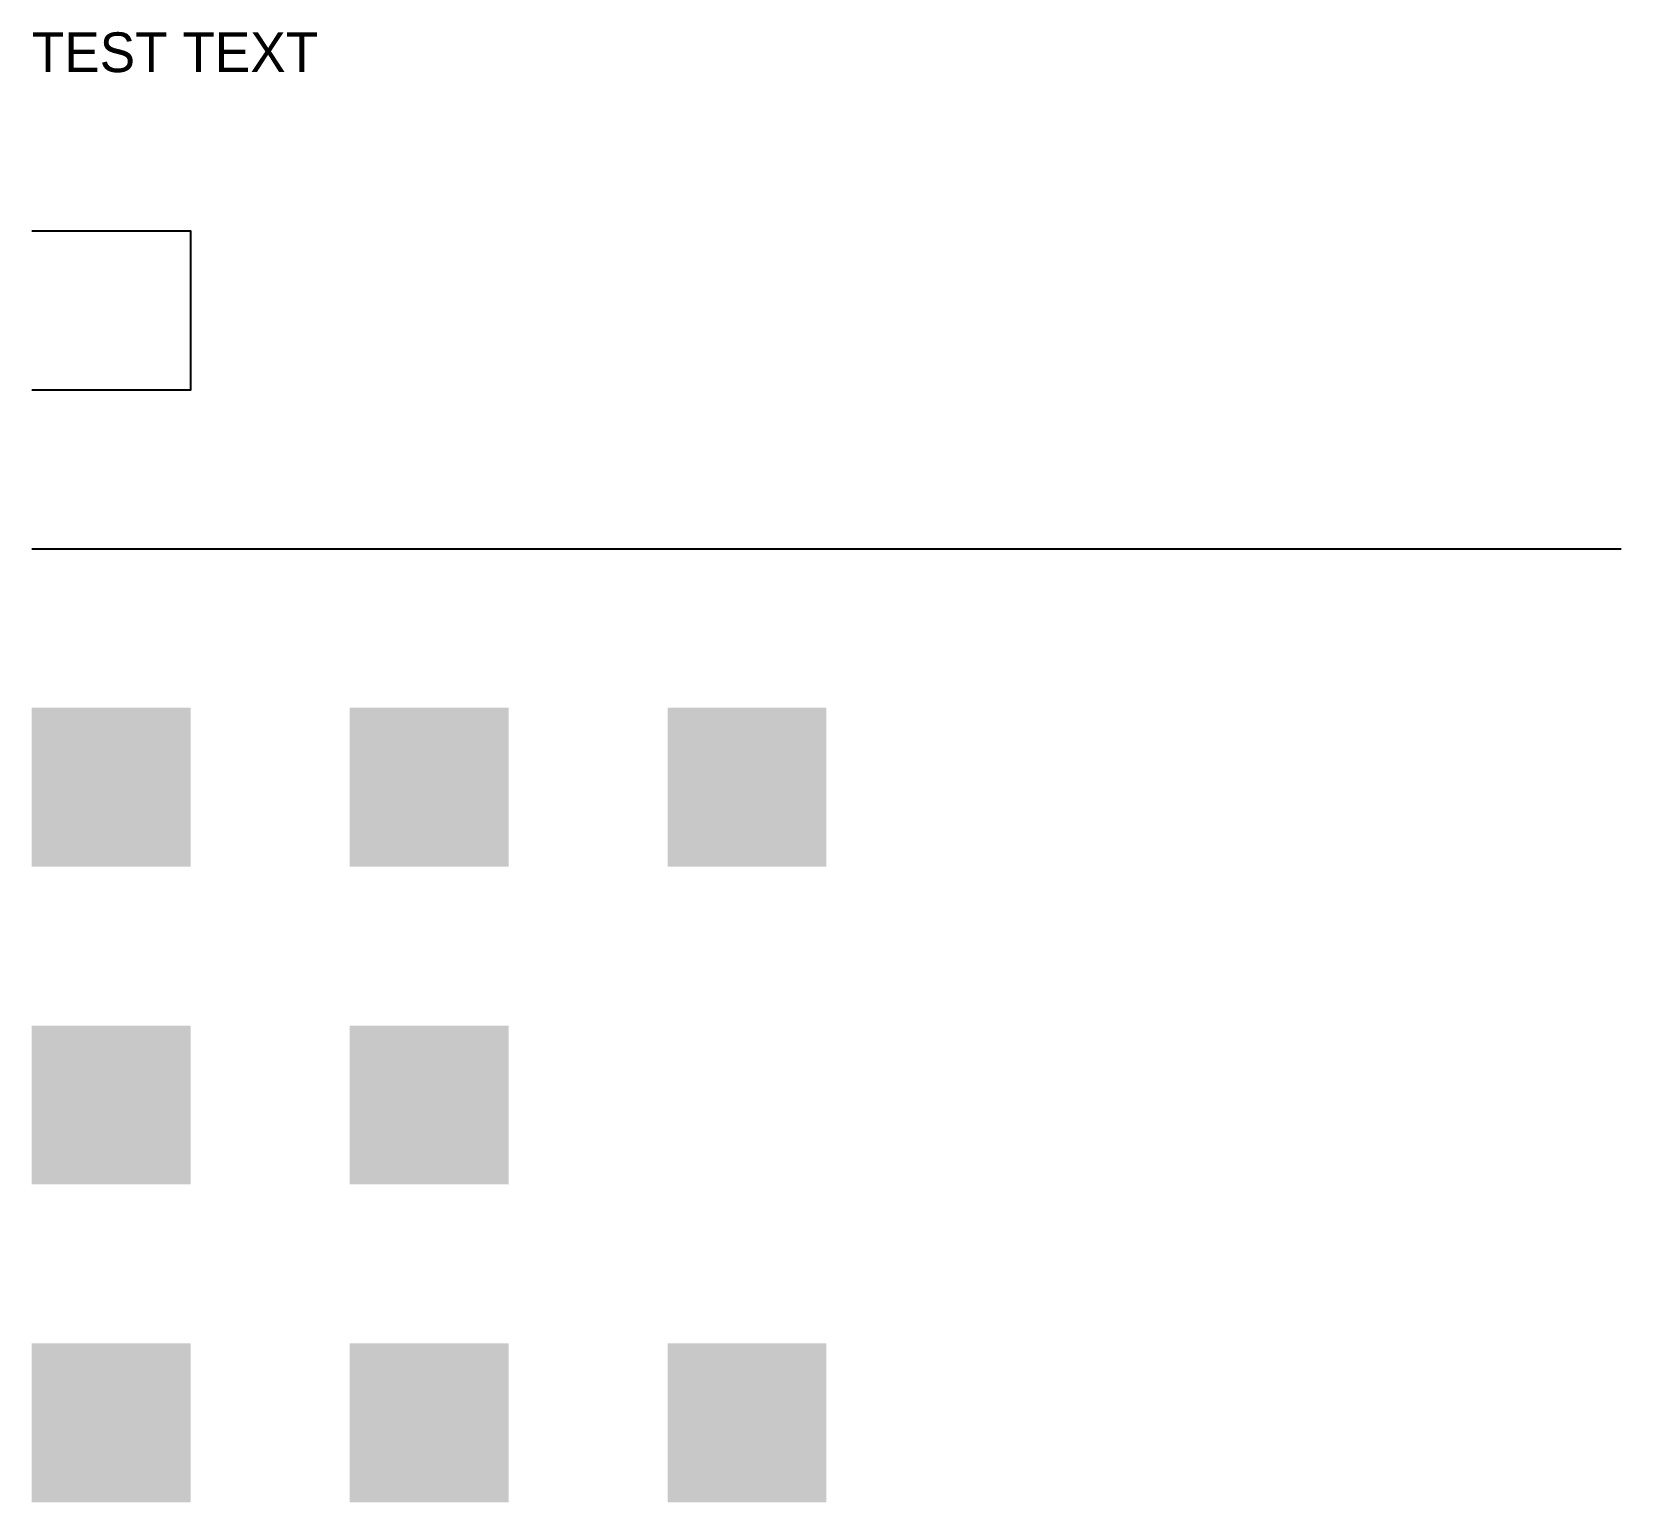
# Model space of a CAD drawing. Header units: metres. Extents: x 0 to 100, y 0 to 93.
import ezdxf

# ---------------------------------------------------------------- set-up
doc = ezdxf.new("R2010")
doc.units = ezdxf.units.M
for name, color, linetype in [('HATCH_LAYER_A', 1, 'Continuous'), ('HATCH_LAYER_B', 3, 'Continuous'), ('MIXED_LAYER', 7, 'Continuous')]:
    doc.layers.add(name, color=color, linetype=linetype)

msp = doc.modelspace()

# ---------------------------------------------------------------- hatches: boundary and pattern name
at = {"layer": 'HATCH_LAYER_A'}
for points in [[(0, 0), (10, 0), (10, 10), (0, 10)], [(20, 0), (30, 0), (30, 10), (20, 10)], [(40, 0), (50, 0), (50, 10), (40, 10)]]:
    msp.add_hatch(color=1, dxfattribs=at).paths.add_polyline_path(points)
at = {"layer": 'HATCH_LAYER_B'}
for color, points in [(3, [(0, 20), (10, 20), (10, 30), (0, 30)]), (256, [(20, 20), (30, 20), (30, 30), (20, 30)])]:
    msp.add_hatch(color=color, dxfattribs=at).paths.add_polyline_path(points)
at = {"layer": 'MIXED_LAYER', "true_color": 0x7c52a5}
for points in [[(0, 40), (10, 40), (10, 50), (0, 50)], [(20, 40), (30, 40), (30, 50), (20, 50)]]:
    msp.add_hatch(color=7, dxfattribs=at).paths.add_polyline_path(points)
at = {"layer": 'MIXED_LAYER'}
msp.add_hatch(color=0, dxfattribs=at).paths.add_polyline_path([(40, 40), (50, 40), (50, 50), (40, 50)])

# ---------------------------------------------------------------- linework, layer by layer
at = {"layer": 'MIXED_LAYER', "color": 1}
msp.add_line((0, 60), (100, 60), dxfattribs=at)
at = {"layer": 'MIXED_LAYER', "color": 3}
msp.add_lwpolyline([(0, 70), (10, 70), (10, 80), (0, 80)], dxfattribs=at)

# ---------------------------------------------------------------- texts
at = {"layer": 'MIXED_LAYER', "color": 5}
msp.add_text('TEST TEXT', height=2.5, dxfattribs=at).set_placement((0, 90))

doc.saveas('drawing.dxf')
